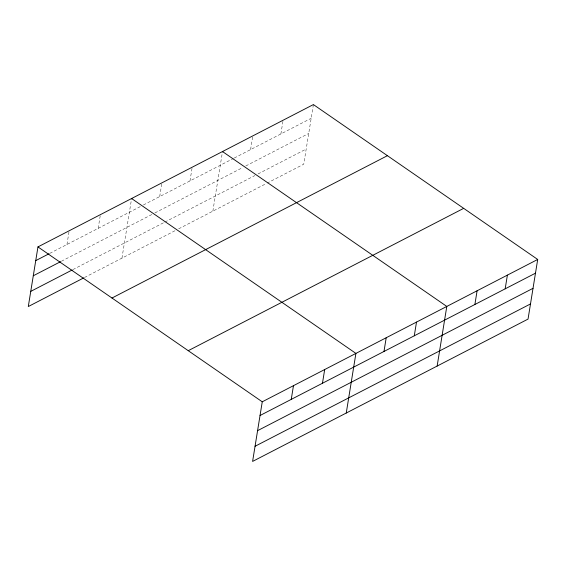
<?xml version="1.0" encoding="UTF-8"?>
<svg xmlns="http://www.w3.org/2000/svg" width="566" height="566" viewBox="0 0 566 566"><rect width="100%" height="100%" fill="white"/><g stroke="black" fill="none" stroke-linecap="round" stroke-linejoin="round"><path stroke-width="0.42" stroke-dasharray="2.83 2.12" d="M66.951 244.498L69.172 230.779M98.173 228.36L100.394 214.648M121.952 258.138L131.609 198.517M159.69 196.572L161.911 182.86M189.985 180.915L192.207 167.203M212.851 211.168L222.509 151.547M250.582 149.601L252.804 135.89M280.885 133.944L283.106 120.233M313.401 104.576L303.744 164.197L267.23 183.066M49.787 253.37L140.262 206.611M143.375 205.005L233.489 158.438M234.267 158.034L311.18 118.287M61.376 261.259L151.794 214.535M154.9 212.929L242.694 167.564M245.8 165.958L308.732 133.442M72.894 269.607L164.027 222.516M164.805 222.113L254.926 175.545M258.032 173.939L306.199 149.049M84.49 277.503L175.559 230.44M178.665 228.834L266.459 183.469"/><path stroke-width="0.85" d="M537.7 259.461L262.256 401.803L252.599 461.424L528.043 319.09L537.7 259.461L313.401 104.576L37.957 246.91L28.3 306.539L83.711 277.906M291.249 399.384L293.471 385.672M322.464 383.253L324.686 369.534M346.25 413.031L355.908 353.403L131.609 198.517M383.981 351.465L386.203 337.746M414.284 335.808L416.505 322.089M437.143 366.06L446.8 306.432L222.509 151.547M474.881 304.494L477.103 290.775M505.176 288.837L507.398 275.118M35.736 260.629L49.001 253.773M33.281 275.776L60.597 261.662M30.755 291.384L72.115 270.01M111.976 298.027L387.42 155.685M188.237 350.687L463.681 208.352M260.035 415.515L535.478 273.18M257.58 430.662L533.023 288.327M255.047 446.277L530.498 303.935M37.957 246.91L262.256 401.803"/></g></svg>
